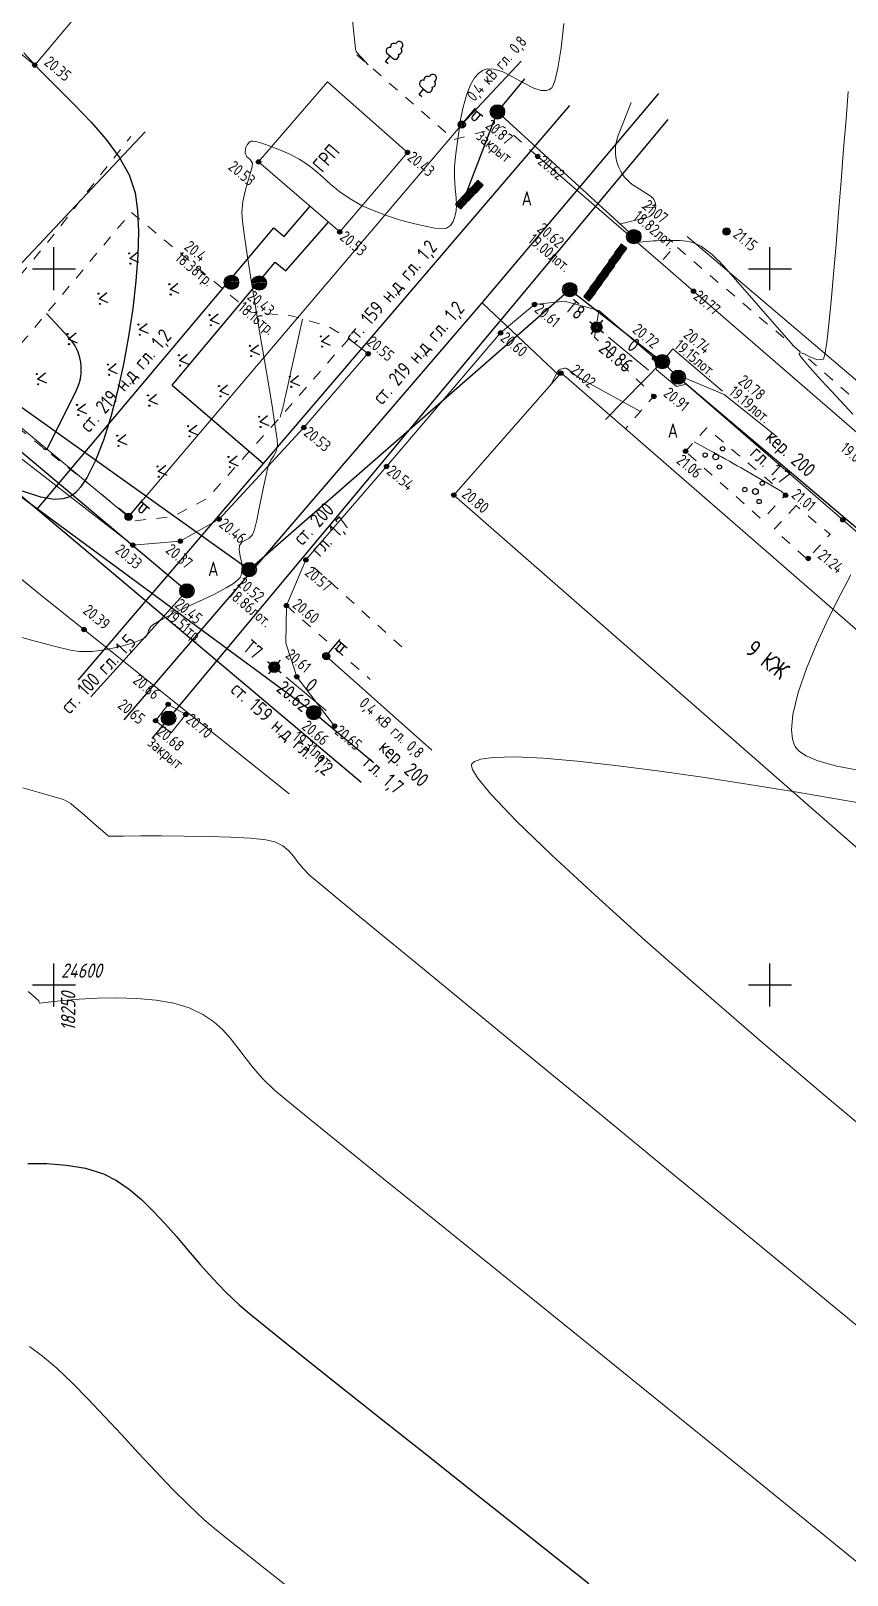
# Model space of a CAD drawing. Header units: metres. Extents: x 2491 to 4492, y 1184 to 2058.
# Drawn here: x 2840.4 to 2897.4, y 1565.1 to 1672.9 of the extents above; entities that cross this region are included whole.
import ezdxf
from ezdxf.enums import TextEntityAlignment as Align

# ---------------------------------------------------------------- set-up
doc = ezdxf.new("R2010")
doc.units = ezdxf.units.M
doc.linetypes.add('g5_01_5x1_5', pattern=[1.5, 0.75, -0.75])
for name, color, linetype, transparency in [('01_Геодезические пункты', 7, 'Continuous', 0.6), ('02_Сетка', 7, 'Continuous', 0.6), ('03_Здания и строения', 7, 'Continuous', 0.6), ('06_Инженерно-технические сооружения', 7, 'Continuous', 0.6), ('07_Объекты электропередачи', 7, 'Continuous', 0.6), ('10_Границы покрытий и угодий', 7, 'Continuous', 0.6), ('13_Растительность', 7, 'Continuous', 0.6), ('19_Горизонтали', 7, 'Continuous', 0.6), ('30_Канализация', 7, 'Continuous', 0.6), ('31_Водопровод', 7, 'Continuous', 0.6), ('33_Газопровод', 7, 'Continuous', 0.6), ('35_Телефон', 7, 'Continuous', 0.6), ('37_Кабель низкого напряжения', 7, 'Continuous', 0.6), ('44_Крышки колодцев', 7, 'Continuous', 0.6), ('61_Отметки высоты поверхности', 7, 'Continuous', 0.6)]:
    doc.layers.add(name, color=color, linetype=linetype, transparency=transparency)
doc.layers.add('Сети_Горизонтали.Вспомогательные', color=1, linetype='Continuous', lineweight=9)
doc.layers.add('Сети_Горизонтали.Основные', color=1, linetype='Continuous', lineweight=30)
doc.layers.add('Сетка', color=7, linetype='Continuous')
doc.styles.add('LIKE11', font='GOST_0.TTF')
doc.styles.add('LIKE14', font='GOST_0.TTF')
doc.styles.add('LIKE17', font='GOST_0.TTF')
doc.styles.add('LIKE32', font='GOST_0.TTF')
doc.styles.add('LIKE36', font='GOST_0.TTF')
doc.styles.add('Line_GUGK', font='GOST_0.TTF')
doc.styles.get("Standard").update_dxf_attribs({"font": 'GOST_0.TTF'})
doc.linetypes.add('g5_119_3', pattern='A,4,-1,[31,GUGK_2005.shx,S=0.1,R=0,X=0,Y=0],4,[31,GUGK_2005.shx,S=0.1,R=180,X=0,Y=0],-1', length=10)
doc.linetypes.add('g5_122_g', pattern='A,1,-1,1.5,-0.4,["Г",Line_GUGK,S=1,R=0,X=0,Y=-0.5],-1.5,1.5,-1,4,-1,4,-1,3', length=20.9)
doc.linetypes.add('g5_122_k', pattern='A,1,-1,1.5,-0.4,["К",Line_GUGK,S=1,R=0,X=0,Y=-0.5],-1.5,1.5,-1,4,-1,4,-1,3', length=20.9)
doc.linetypes.add('g5_122_kl', pattern='A,1,-1,1.5,-0.4,["Кл",Line_GUGK,S=1,R=0,X=0,Y=-0.5],-2.4,1.5,-1,4,-1,4,-1,3', length=21.8)
doc.linetypes.add('g5_122_v', pattern='A,1,-1,1.5,-0.4,["В",Line_GUGK,S=1,R=0,X=0,Y=-0.5],-1.5,1.5,-1,4,-1,4,-1,3', length=20.9)
doc.linetypes.add('g5_133_t', pattern='A,2,[27,GUGK_2005.shx,S=0.4,R=0,X=0,Y=0],2,-1,2,[27,GUGK_2005.shx,S=0.4,R=0,X=0,Y=0],2,-1,2,[27,GUGK_2005.shx,S=0.4,R=0,X=0,Y=0],2,-0.1,["V",Line_GUGK,S=1,R=0,X=0,Y=-0.5],-1', length=15.1)
doc.linetypes.add('g5_386_1', pattern='A,0,-0.75,[39,GUGK_2005.shx,S=0.5,R=0,X=0.55,Y=0],-0.75', length=1.5)

# ---------------------------------------------------------------- blocks, each defined once
blk = doc.blocks.new('g5_012')
at = {"color": 92}
for points in [[(0, -1.5), (0, 1.5)], [(-1.5, 0), (1.5, 0)]]:
    blk.add_lwpolyline(points, dxfattribs=at)
blk = doc.blocks.new('g5_416')
at = {"color": 0}
blk.add_lwpolyline([(0.36, 0.6), (0, 0), (-0.36, 0.6)], dxfattribs=at)
for centre in [(-0.36, 0), (0.36, 0)]:
    blk.add_circle(centre, 0.0375, dxfattribs=at)
blk = doc.blocks.new('g5_106_1a')
h = blk.add_hatch(color=255)
edge = h.paths.add_edge_path()
edge.add_arc((0, 0), 0.212, 0, 360)
at = {"color": 0}
blk.add_circle((0, 0), 0.25, dxfattribs=at)
blk = doc.blocks.new('g5_330')
blk.add_hatch(color=0).paths.add_polyline_path([(0.15, 0, 1), (-0.15, 0, 1)])
at = {"color": 0}
blk.add_circle((0, 0), 0.15, dxfattribs=at)
blk = doc.blocks.new('g5_394')
at = {"color": 0}
for centre, radius in [((0, 0), 0.2), ((0, 0.75), 0.15), ((-0.65, -0.37), 0.15), ((0.65, -0.37), 0.15)]:
    blk.add_circle(centre, radius, dxfattribs=at)
blk = doc.blocks.new('g5_117kb')
h = blk.add_hatch(color=255)
h.paths.add_polyline_path([(0.04, 0.04), (0.46, 0.04, 0.367426), (0.04, 0.46)])
h.paths.add_polyline_path([(-0.04, 0.46, 0.367426), (-0.46, 0.04), (-0.04, 0.04)])
h.paths.add_polyline_path([(-0.04, -0.04), (-0.46, -0.04, 0.367426), (-0.04, -0.46)])
h.paths.add_polyline_path([(0.04, -0.46, 0.367426), (0.46, -0.04), (0.04, -0.04)])
at = {"color": 0}
for points in [[(-0.5, 0), (0.5, 0)], [(0, 0.5), (0, -0.5)]]:
    blk.add_lwpolyline(points, dxfattribs=at)
blk.add_circle((0, 0), 0.5, dxfattribs=at)
blk = doc.blocks.new('g5_117kl')
h = blk.add_hatch(color=255)
h.paths.add_polyline_path([(0.42, 0.2, 0.633652), (-0.42, 0.2)])
h.paths.add_polyline_path([(-0.45, 0.12, 0.067116), (-0.46, 0, 0.067116), (-0.45, -0.12), (0.45, -0.12, 0.067116), (0.46, 0, 0.067116), (0.45, 0.12)])
h.paths.add_polyline_path([(-0.42, -0.2, 0.633652), (0.42, -0.2)])
at = {"color": 0}
for p, q in [((-0.47, 0.16), (0.47, 0.16)), ((-0.47, -0.16), (0.47, -0.16))]:
    blk.add_line(p, q, dxfattribs=at)
blk.add_circle((0, 0), 0.5, dxfattribs=at)
blk = doc.blocks.new('g5_128a')
h = blk.add_hatch(color=255)
h.paths.add_polyline_path([(-0.1625, 0.2125), (-0.3375, 0.2125), (-0.3375, -0.2125), (-0.1625, -0.2125)])
h.paths.add_polyline_path([(0.0875, 0.2125), (-0.0875, 0.2125), (-0.0875, -0.2125), (0.0875, -0.2125)])
h.paths.add_polyline_path([(0.3375, 0.2125), (0.1625, 0.2125), (0.1625, -0.2125), (0.3375, -0.2125)])
at = {"color": 0}
blk.add_lwpolyline([(-0.375, -0.25), (0.375, -0.25), (0.375, 0.25), (-0.375, 0.25)], close=True, dxfattribs=at)
for points in [[(-0.125, -0.25), (-0.125, 0.25)], [(0.125, -0.25), (0.125, 0.25)]]:
    blk.add_lwpolyline(points, dxfattribs=at)
blk = doc.blocks.new('g5_005_1')
h = blk.add_hatch(color=255)
edge = h.paths.add_edge_path()
edge.add_arc((0, 0), 0.338, 0, 360)
edge = h.paths.add_edge_path(flags=16)
edge.add_arc((0, 0), 0.1, 0, 360)
at = {"color": 0}
for p, q in [((-0.625, 0), (-0.375, 0)), ((0, 0.625), (0, 0.375)), ((0.375, 0), (0.625, 0)), ((0, -0.375), (0, -0.625))]:
    blk.add_line(p, q, dxfattribs=at)
for radius in [0.375, 0.0625]:
    blk.add_circle((0, 0), radius, dxfattribs=at)
blk = doc.blocks.new('g5_117g')
h = blk.add_hatch(color=255)
h.paths.add_polyline_path([(-0.46, 0, 0.177899), (-0.35, -0.3), (0.3, 0.35, 0.639215)])
h.paths.add_polyline_path([(-0.3, -0.35, 0.639215), (0.46, 0, 0.177899), (0.35, 0.3)])
at = {"color": 0}
blk.add_lwpolyline([(-0.35, -0.35), (0.35, 0.35)], dxfattribs=at)
blk.add_circle((0, 0), 0.5, dxfattribs=at)
blk = doc.blocks.new('g5_110_1c')
h = blk.add_hatch(color=255)
edge = h.paths.add_edge_path()
edge.add_arc((0, 0), 0.212, 0, 360)
edge = h.paths.add_edge_path(flags=16)
edge.add_arc((0, 0), 0.0975, 0, 360)
h = blk.add_hatch(color=0)
edge = h.paths.add_edge_path()
edge.add_arc((0, 0), 0.06, 0, 360)
at = {"color": 0}
for p, q in [((0, 0.25), (0, 1.5)), ((0, 1.38), (0.75, 1.38))]:
    blk.add_line(p, q, dxfattribs=at)
blk.add_lwpolyline([(0.2, 1.38), (0.2, 0.93, 1.040016), (0.55, 0.93), (0.55, 1.38)], format="xyb", dxfattribs=at)
for radius in [0.25, 0.06]:
    blk.add_circle((0, 0), radius, dxfattribs=at)
blk = doc.blocks.new('g5_117v')
h = blk.add_hatch(color=255)
h.paths.add_polyline_path([(-0.46, 0.04), (0.46, 0.04, 0.921954)])
h.paths.add_polyline_path([(0.46, -0.04), (-0.46, -0.04, 0.921954)])
at = {"color": 0}
blk.add_line((-0.5, 0), (0.5, 0), dxfattribs=at)
blk.add_circle((0, 0), 0.5, dxfattribs=at)
blk = doc.blocks.new('g5_367_1')
at = {"color": 0}
for points in [[(0, 0.5), (-0.26, 0.5)], [(0, 0.5), (0.26, 0.5)], [(0, 0), (0, 0.5)], [(0.25, 0), (0, 0)]]:
    blk.add_lwpolyline(points, dxfattribs=at)
for centre, start, end in [((-0.2, 1.16), 97.9406, 227.8197), ((0, 1.5), 90, 202.242), ((0, 1.5), 337.758, 90), ((0.2, 1.16), 312.1803, 82.0594), ((-0.26, 0.75), 115.6346, 270), ((0.26, 0.75), 270, 64.3654)]:
    blk.add_arc(centre, 0.25, start, end, dxfattribs=at)
blk = doc.blocks.new('g_scratch')
at = {"color": 0, "linetype": 'ByBlock', "lineweight": 15}
blk.add_line((0, 0), (1, 0), dxfattribs=at)

msp = doc.modelspace()

# ---------------------------------------------------------------- linework, layer by layer
at = {"color": 7, "linetype": 'Continuous', "lineweight": 5, "flags": 128}
for points in [[(2888.72, 1647.71), (2885.24, 1650.67), (2884.83, 1650.16)], [(2892.53, 1644.52), (2888.84, 1647.48), (2886.11, 1648.61)]]:
    msp.add_lwpolyline(points, dxfattribs=at)
at = {"layer": '01_Геодезические пункты', "color": 7, "lineweight": 20, "flags": 128}
for points in [[(2883.54, 1649.17), (2880.76, 1651.48)], [(2861.04, 1625.43), (2858.26, 1627.75)]]:
    msp.add_lwpolyline(points, dxfattribs=at)
at = {"layer": '03_Здания и строения', "color": 7, "linetype": 'Continuous', "lineweight": 20, "flags": 128}
for points in [[(2830.07, 1675.07), (2853.52, 1702.73), (2861.82, 1695.59), (2840.69, 1670.46), (2836.77, 1673.65), (2834.7, 1671.2), (2830.07, 1675.07)], [(2866.72, 1664.38), (2861.99, 1658.83), (2856.32, 1663.72), (2861.13, 1669.3), (2866.72, 1664.38)], [(2869.95, 1640.46), (2877.44, 1649), (2914.24, 1617), (2910.74, 1612.8), (2954.69, 1574.45), (2946.81, 1565.67), (2902.5, 1604.5), (2906.21, 1608.74), (2869.95, 1640.46)]]:
    msp.add_lwpolyline(points, dxfattribs=at)
at = {"layer": '06_Инженерно-технические сооружения', "color": 7, "linetype": 'Continuous', "lineweight": 20, "flags": 128}
msp.add_lwpolyline([(2850.01, 1625.85), (2849.13, 1624.71), (2850.22, 1623.87), (2851.24, 1625.14), (2850.01, 1625.85)], dxfattribs=at)
at = {"layer": '10_Границы покрытий и угодий', "color": 7, "linetype": 'Continuous', "lineweight": 20, "flags": 128}
for points in [[(2793.65, 1690.87), (2793.06, 1690.12), (2791.16, 1686.31), (2791.15, 1684.99), (2791.91, 1682.95), (2794.01, 1680.33), (2797.17, 1677.69), (2823.67, 1655.47), (2847.54, 1636.97), (2850.86, 1637.24), (2853.57, 1638.78), (2859.48, 1645.17), (2863.94, 1650.34), (2862.62, 1651.37)], [(2875.81, 1664.1), (2884.38, 1656.69), (2886.69, 1654.69), (2901.38, 1641.98), (2918.27, 1627.17)], [(2954.69, 1574.45), (2955.84, 1579.62), (2954.31, 1582.57), (2950.08, 1586.28), (2919.36, 1613.12), (2919.47, 1615.82), (2919.06, 1618.11), (2918.02, 1620.35), (2916.45, 1621.88), (2897.11, 1638.73), (2886.17, 1648.19), (2885.51, 1648.03), (2884.11, 1649.21), (2883.97, 1650.01), (2880.09, 1653.35), (2877.68, 1654), (2875.59, 1653.77), (2873.22, 1651.78), (2865.26, 1642.46), (2859.63, 1635.93), (2858.27, 1632.74), (2858.23, 1630.12), (2858.99, 1627.78), (2861.63, 1624.33)], [(2822.72, 1645.15), (2826.95, 1645.12), (2840.83, 1633.71), (2858.47, 1619.61)]]:
    msp.add_lwpolyline(points, dxfattribs=at)
at = {"layer": '10_Границы покрытий и угодий', "color": 7, "linetype": 'g5_01_5x1_5', "lineweight": 20, "flags": 128}
for points in [[(2791.15, 1684.99), (2798.76, 1678.52), (2807.79, 1670.82), (2817.92, 1662.2), (2824.65, 1656.85), (2834.19, 1649.23), (2841.51, 1657.99), (2847.4, 1665.5)], [(2875.81, 1664.1), (2873.41, 1666.2), (2869.97, 1665.28), (2862.71, 1671.61)], [(2862.62, 1651.37), (2858.06, 1646.15), (2852.73, 1640.22), (2850.32, 1638.96), (2847.68, 1638.66), (2836.72, 1647.41), (2847.43, 1660.2), (2855.78, 1653.22), (2858.61, 1652.97), (2861.2, 1652.22), (2862.62, 1651.37)], [(2905.21, 1647.02), (2901.85, 1643.68), (2900.04, 1645.32), (2894.16, 1650.45), (2887.64, 1655.97), (2885.41, 1657.88), (2884.38, 1656.69)], [(2880.09, 1653.35), (2879.78, 1651.48), (2883.92, 1647.36), (2881.94, 1645.09)], [(2886.12, 1643.51), (2887.62, 1645.15), (2893.12, 1640.46), (2891.48, 1638.74), (2886.12, 1643.51)], [(2893.85, 1639.73), (2892.31, 1638.05), (2894.64, 1635.98), (2896.22, 1637.72), (2893.85, 1639.73)], [(2866.32, 1629.86), (2859.63, 1635.93)], [(2858.27, 1632.74), (2864.12, 1627.59)]]:
    msp.add_lwpolyline(points, dxfattribs=at)
at = {"layer": '13_Растительность', "color": 92, "linetype": 'g5_386_1', "lineweight": 20, "flags": 128}
msp.add_lwpolyline([(2886.24, 1658.52), (2902.19, 1644.96), (2921.61, 1628.15)], dxfattribs=at)
at = {"layer": '19_Горизонтали', "color": 32, "linetype": 'Continuous', "lineweight": 20, "flags": 128}
for points, elevation in [([(2856.54, 1689.31), (2861.26, 1679.61, -0.087208), (2862.8, 1674.25), (2863.08, 1671.64, 0.167814), (2863.24, 1671.3), (2863.24, 1671.3, -0.006805), (2863.51, 1671.01), (2863.98, 1670.5)], 20.5), ([(2882.34, 1667.86), (2881.44, 1665.57, 0.36357), (2882.63, 1661.99), (2883.66, 1661.35, -0.666309), (2883.42, 1659.84), (2881.49, 1659.37)], 21), ([(2893.64, 1650.89), (2888.81, 1656.43, 0.056771), (2887.44, 1657.68), (2887.44, 1657.68, 0.159575), (2885.75, 1658.22), (2884.35, 1658.22, 0.022822), (2883.39, 1658.17), (2882.92, 1658.12)], 21), ([(2857.84, 1645.9), (2857.91, 1646.15, 0.015394), (2858.04, 1646.66), (2858.06, 1646.76, 0.000255), (2858.22, 1647.47), (2859.39, 1652.75)], 20.5), ([(2876.77, 1648.24), (2877.2, 1649.07, -0.082237), (2877.29, 1649.19), (2877.31, 1649.2, -0.172128), (2877.4, 1649.24), (2877.4, 1649.24, 0.065366), (2877.5, 1649.26), (2877.61, 1649.3, -0.260542), (2877.91, 1649.25), (2878.17, 1649.04, 0.045596), (2879.01, 1648.47), (2883, 1646.3)], 21), ([(2886.73, 1644.18), (2887.83, 1643.58, -0.006028), (2890.01, 1642.35), (2892.77, 1640.76)], 21)]:
    msp.add_lwpolyline(points, format="xyb", dxfattribs=dict(at, elevation=elevation))
at = {"layer": '19_Горизонтали', "color": 32, "linetype": 'Continuous', "lineweight": 30, "elevation": 20, "flags": 128}
msp.add_lwpolyline([(2841.29, 1643.73), (2841.4, 1643.66, 0.450946), (2841.58, 1643.7), (2843.6, 1647.78, 0.312174), (2843.06, 1651.48), (2841.51, 1653.14)], format="xyb", dxfattribs=at)
at = {"layer": '30_Канализация', "color": 12, "linetype": 'g5_122_k', "lineweight": 30, "flags": 128}
for points in [[(2746.21, 1712.03), (2781.99, 1684.34), (2821.67, 1653.65), (2829.61, 1647.81), (2860.17, 1625.27), (2864.29, 1621.83)], [(2829.61, 1647.81), (2833.17, 1651.29), (2855.67, 1635.26), (2878.05, 1654.8), (2884.51, 1649.77), (2885.62, 1648.69)], [(2880.55, 1645.74), (2884.51, 1649.77)], [(2885.62, 1648.69), (2902.05, 1634.82), (2908.81, 1628.98), (2919.63, 1620.37), (2928.83, 1631.14)]]:
    msp.add_lwpolyline(points, dxfattribs=at)
at = {"layer": '30_Канализация', "color": 42, "linetype": 'g5_122_kl', "lineweight": 30, "flags": 128}
for points in [[(2870.86, 1661.62), (2873, 1667.21), (2874.91, 1669.52)], [(2873, 1667.21), (2882.51, 1658.53)]]:
    msp.add_lwpolyline(points, dxfattribs=at)
at = {"layer": '31_Водопровод', "color": 94, "linetype": 'g5_122_v', "lineweight": 30, "flags": 128}
for points in [[(2811.31, 1667.38), (2851.32, 1633.77)], [(2848.89, 1623.46), (2884.93, 1666.68)], [(2844.62, 1626.38), (2851.32, 1633.77)]]:
    msp.add_lwpolyline(points, dxfattribs=at)
at = {"layer": '33_Газопровод', "color": 132, "linetype": 'g5_122_g', "lineweight": 30, "flags": 128}
for points in [[(2749.36, 1716.72), (2763.26, 1704.83), (2863.49, 1620.41)], [(2846.95, 1624.78), (2871.93, 1653.87), (2884.27, 1668.5)], [(2843.72, 1627.54), (2878.06, 1667.65)], [(2840.86, 1639.47), (2857.38, 1659.12), (2858.11, 1658.51), (2859.92, 1660.62)], [(2850.28, 1648.13), (2857.49, 1656.72), (2858.22, 1656.12), (2861.2, 1659.52)], [(2871.93, 1653.87), (2877.28, 1648.82)], [(2850.28, 1648.13), (2856.66, 1642.66)]]:
    msp.add_lwpolyline(points, dxfattribs=at)
at = {"layer": '35_Телефон', "color": 6, "linetype": 'g5_133_t', "lineweight": 20, "flags": 128}
msp.add_lwpolyline([(2826.08, 1642.13), (2848.4, 1665.81)], dxfattribs=at)
at = {"layer": '37_Кабель низкого напряжения', "color": 1, "linetype": 'g5_119_3', "lineweight": 20, "flags": 128}
for points in [[(2808.58, 1710.01), (2804.77, 1713.37), (2813, 1734.9), (2792.37, 1751.34), (2777.96, 1734.95), (2763.17, 1717.64), (2762.1, 1713.77), (2764.33, 1709.53), (2782.39, 1694.48), (2799.11, 1678.89), (2847.25, 1638.94), (2870.51, 1666.32), (2874.65, 1670.74)], [(2861.05, 1629.22), (2868.42, 1622.66)]]:
    msp.add_lwpolyline(points, dxfattribs=at)
at = {"layer": 'Сети_Горизонтали.Вспомогательные', "color": 42, "linetype": 'Continuous', "lineweight": 9, "flags": 128}
for points, elevation in [([(2877.63, 1673.39), (2877.44, 1671.66), (2877.22, 1670.27), (2877.04, 1669.45), (2876.89, 1669.04), (2876.79, 1668.88), (2876.74, 1668.83), (2876.63, 1668.77), (2876.42, 1668.7), (2876.06, 1668.7), (2875.53, 1668.86), (2874.81, 1669.23), (2874.06, 1669.66), (2873.32, 1670.03), (2872.74, 1670.2), (2872.34, 1670.21), (2872.08, 1670.15), (2871.96, 1670.09), (2871.86, 1670.03), (2871.67, 1669.88), (2871.41, 1669.59), (2871.12, 1669.1), (2870.83, 1668.37), (2870.6, 1667.54), (2870.43, 1666.67), (2870.3, 1665.8), (2870.19, 1664.99), (2870.09, 1664.28), (2870.01, 1663.43), (2870.01, 1662.62), (2870.06, 1661.87), (2870.12, 1661.22), (2870.15, 1660.69), (2870.12, 1660.31), (2870.02, 1659.9), (2869.9, 1659.55), (2869.73, 1659.27), (2869.45, 1659.08), (2869.16, 1659.05), (2868.64, 1659.1), (2867.95, 1659.22), (2867.14, 1659.41), (2866.24, 1659.65), (2865.32, 1659.95), (2864.4, 1660.29), (2863.55, 1660.66), (2862.71, 1661.13), (2861.99, 1661.62), (2861.36, 1662.13), (2860.8, 1662.64), (2860.27, 1663.11), (2859.73, 1663.54), (2859.16, 1663.9), (2858.45, 1664.27), (2857.74, 1664.59), (2857.07, 1664.85), (2856.49, 1665.05), (2856.12, 1665.14), (2855.92, 1665.17), (2855.83, 1665.17), (2855.8, 1665.16), (2855.74, 1665.13), (2855.64, 1665.06), (2855.52, 1664.92), (2855.41, 1664.67), (2855.38, 1664.34), (2855.51, 1664.08), (2855.73, 1663.89), (2855.89, 1663.62), (2855.87, 1663.35), (2855.74, 1662.91), (2855.57, 1662.35), (2855.38, 1661.68), (2855.23, 1660.95), (2855.16, 1660.19), (2855.2, 1659.56), (2855.33, 1658.5), (2855.54, 1657.1), (2855.8, 1655.44), (2856.1, 1653.62), (2856.42, 1651.73), (2856.74, 1649.85), (2857.03, 1648.09), (2857.29, 1646.52), (2857.49, 1645.24), (2857.62, 1644.34), (2857.65, 1643.91), (2857.54, 1643.51), (2857.38, 1643.2), (2857.19, 1642.9), (2857, 1642.49), (2856.89, 1642.05), (2856.73, 1641.33), (2856.56, 1640.46), (2856.37, 1639.55), (2856.19, 1638.71), (2856.03, 1638.05), (2855.9, 1637.69), (2855.67, 1637.46), (2855.42, 1637.32), (2855.18, 1637.19), (2854.99, 1636.95), (2854.96, 1636.63), (2855.04, 1636.19), (2855.15, 1635.7), (2855.18, 1635.29), (2855.14, 1634.99), (2855.08, 1634.8), (2855.03, 1634.71), (2854.98, 1634.65), (2854.86, 1634.51), (2854.58, 1634.29), (2854.07, 1633.98), (2853.3, 1633.57), (2852.46, 1633.17), (2851.64, 1632.8), (2850.96, 1632.49), (2850.49, 1632.26), (2850.05, 1632.02), (2849.64, 1631.81), (2849.29, 1631.62), (2849, 1631.44), (2848.8, 1631.28), (2848.64, 1631), (2848.56, 1630.73), (2848.38, 1630.5), (2848.14, 1630.37), (2847.7, 1630.2), (2847.1, 1630), (2846.37, 1629.81), (2845.56, 1629.65), (2844.7, 1629.55), (2843.83, 1629.53), (2843.2, 1629.63), (2842.06, 1629.9), (2840.48, 1630.32), (2838.53, 1630.86)], 20.5), ([(2897.82, 1646.1), (2896.67, 1647.33), (2895.63, 1648.45), (2894.79, 1649.39), (2894.32, 1649.94), (2894.11, 1650.21), (2894.06, 1650.31), (2894.06, 1650.34), (2894.09, 1650.37), (2894.19, 1650.38), (2894.41, 1650.31), (2894.81, 1650.12), (2895.34, 1649.91), (2895.76, 1649.94), (2895.86, 1650.28), (2895.99, 1651.12), (2896.13, 1652.38), (2896.29, 1653.99), (2896.46, 1655.88), (2896.64, 1657.96), (2896.82, 1660.16), (2897, 1662.4), (2897.17, 1664.61), (2897.34, 1666.71), (2897.48, 1668.63)], 21), ([(2898.31, 1621.24), (2896.7, 1621.53), (2895.37, 1621.9), (2894.55, 1622.25), (2894.1, 1622.55), (2893.88, 1622.77), (2893.8, 1622.89), (2893.72, 1623.05), (2893.6, 1623.42), (2893.53, 1624.08), (2893.62, 1625.14), (2893.99, 1626.67), (2894.57, 1628.35), (2895.3, 1630.1), (2896.1, 1631.83), (2896.92, 1633.46), (2897.68, 1634.88)], 21), ([(2900.63, 1618.55), (2897.3, 1619.14), (2893.93, 1619.71), (2890.58, 1620.25), (2887.31, 1620.76), (2884.17, 1621.21), (2881.24, 1621.59), (2878.57, 1621.88), (2876.21, 1622.09), (2874.24, 1622.18), (2872.71, 1622.14), (2871.83, 1622.02), (2871.41, 1621.86), (2871.24, 1621.73), (2871.19, 1621.65), (2871.18, 1621.56), (2871.25, 1621.3), (2871.61, 1620.71), (2872.54, 1619.59), (2874.34, 1617.7), (2876.8, 1615.32), (2879.82, 1612.52), (2883.32, 1609.37), (2887.22, 1605.94), (2891.44, 1602.3), (2895.89, 1598.51), (2900.49, 1594.65)], 20.5), ([(2839.87, 1620.03), (2841.33, 1619.6), (2842.28, 1619.33), (2842.64, 1619.22), (2842.85, 1619.13), (2843.01, 1619.04), (2843.21, 1618.92), (2843.48, 1618.7), (2843.98, 1618.27), (2844.59, 1617.75), (2845.17, 1617.24), (2845.62, 1616.85), (2845.79, 1616.7), (2845.81, 1616.64), (2846.1, 1616.64), (2846.9, 1616.65), (2848.08, 1616.66), (2849.54, 1616.66), (2851.15, 1616.65), (2852.8, 1616.63), (2854.37, 1616.58), (2855.75, 1616.51), (2856.82, 1616.4), (2857.46, 1616.26), (2858.02, 1615.97), (2858.43, 1615.63), (2858.75, 1615.25), (2859.07, 1614.84), (2859.43, 1614.39), (2859.91, 1613.9), (2860.56, 1613.36), (2862.1, 1612.09), (2864.45, 1610.15), (2867.51, 1607.64), (2871.19, 1604.62), (2875.38, 1601.17), (2880, 1597.38), (2884.95, 1593.31), (2890.13, 1589.05), (2895.44, 1584.67), (2900.8, 1580.26)], 21), ([(2840.24, 1605.8), (2840.78, 1605.33), (2840.98, 1605.15), (2841, 1605.07), (2841.02, 1605), (2841.23, 1605.02), (2841.81, 1605.09), (2842.69, 1605.17), (2843.8, 1605.26), (2845.07, 1605.33), (2846.43, 1605.35), (2847.82, 1605.32), (2849.17, 1605.21), (2850.41, 1605), (2851.47, 1604.66), (2852.42, 1604.2), (2853.19, 1603.68), (2853.82, 1603.12), (2854.36, 1602.52), (2854.87, 1601.88), (2855.38, 1601.2), (2855.95, 1600.48), (2856.62, 1599.71), (2857.44, 1598.92), (2858.24, 1598.25), (2859.78, 1596.98), (2862, 1595.19), (2864.81, 1592.92), (2868.12, 1590.25), (2871.87, 1587.23), (2875.96, 1583.92), (2880.33, 1580.4), (2884.88, 1576.72), (2889.54, 1572.94), (2894.23, 1569.13), (2898.86, 1565.35)], 21.5), ([(2840.32, 1581.02), (2841.24, 1580.35), (2842.23, 1579.5), (2843.3, 1578.49), (2844.42, 1577.35), (2845.57, 1576.14), (2846.75, 1574.87), (2847.94, 1573.58), (2849.12, 1572.31), (2850.29, 1571.09), (2851.42, 1569.96), (2852.5, 1568.95), (2853.38, 1568.21), (2854.75, 1567.1), (2856.57, 1565.66), (2858.79, 1563.92)], 22.5)]:
    msp.add_lwpolyline(points, dxfattribs=dict(at, elevation=elevation))
at = {"layer": 'Сети_Горизонтали.Основные', "color": 40, "linetype": 'Continuous', "lineweight": 30, "flags": 128}
for points, elevation in [([(2839.93, 1671.32), (2841.05, 1670.12), (2842.25, 1668.92), (2843.46, 1667.71), (2844.63, 1666.5), (2845.69, 1665.28), (2846.6, 1664.05), (2847.29, 1662.81), (2847.71, 1661.55), (2847.88, 1660.33), (2847.94, 1658.86), (2847.9, 1657.2), (2847.76, 1655.39), (2847.54, 1653.49), (2847.25, 1651.54), (2846.89, 1649.6), (2846.47, 1647.71), (2846, 1645.93), (2845.49, 1644.3), (2844.94, 1642.88), (2844.36, 1641.72), (2843.89, 1641), (2843.53, 1640.61), (2843.29, 1640.42), (2843.17, 1640.35), (2843.01, 1640.28), (2842.66, 1640.19), (2842.06, 1640.16), (2841.13, 1640.31), (2839.83, 1640.74)], 20), ([(2840.21, 1593.79), (2841.55, 1593.79), (2842.92, 1593.69), (2844.25, 1593.46), (2845.49, 1593.07), (2846.41, 1592.6), (2847.29, 1592), (2848.14, 1591.29), (2848.97, 1590.48), (2849.78, 1589.61), (2850.59, 1588.69), (2851.41, 1587.73), (2852.25, 1586.75), (2853.11, 1585.78), (2854.02, 1584.84), (2854.97, 1583.93), (2855.82, 1583.21), (2857.29, 1582.02), (2859.32, 1580.4), (2861.84, 1578.4), (2864.77, 1576.07), (2868.06, 1573.46), (2871.64, 1570.63), (2875.43, 1567.61), (2879.38, 1564.47)], 22)]:
    msp.add_lwpolyline(points, dxfattribs=dict(at, elevation=elevation))

# ---------------------------------------------------------------- block references
at = {"layer": '01_Геодезические пункты', "color": 7, "linetype": 'Continuous', "lineweight": 20, "rotation": 320.2244407250127}
for p in [(2879.93, 1652.18, 20.86), (2857.42, 1628.45, 20.62)]:
    msp.add_blockref('g5_005_1', p, dxfattribs=at)
at = {"layer": '02_Сетка', "color": 92, "linetype": 'Continuous', "lineweight": 15, "ltscale": 0.5}
for p in [(2842.03, 1656.26), (2892.03, 1656.26), (2842.03, 1606.26), (2892.03, 1606.26)]:
    msp.add_blockref('g5_012', p, dxfattribs=at)
at = {"layer": '06_Инженерно-технические сооружения', "color": 7, "linetype": 'Continuous', "lineweight": 20}
for p, rotation in [((2871.57, 1661.99, 20.59), 228.1940694444445), ((2870.51, 1660.89, 20.59), 228.1940699250813), ((2871.05, 1661.45, 20.59), 228.1940694444445), ((2881.19, 1656.93, 19.09), 231.8710083333333), ((2881.61, 1657.52, 19.12), 231.8710075338719), ((2880.32, 1655.7, 19.05), 231.8710083333333), ((2880.76, 1656.31, 19.09), 231.8710083333333), ((2879.45, 1654.47, 19.04), 231.8710083333333), ((2879.89, 1655.08, 19.05), 231.8710083333333)]:
    msp.add_blockref('g5_128a', p, dxfattribs=dict(at, rotation=rotation))
at = {"layer": '07_Объекты электропередачи', "color": 7, "linetype": 'Continuous', "lineweight": 20, "rotation": 320.2244407250127}
for name, p in [('g5_110_1c', (2870.51, 1666.32, 20.66)), ('g5_106_1a', (2889, 1658.86, 21.15)), ('g5_110_1c', (2847.25, 1638.94, 20.4)), ('g5_110_1c', (2861.05, 1629.22, 20.82))]:
    msp.add_blockref(name, p, dxfattribs=at)
at = {"layer": '13_Растительность', "color": 92, "linetype": 'Continuous', "lineweight": 20, "rotation": 320.2655484459036}
for name, p in [('g5_367_1', (2865.19, 1670.72)), ('g5_367_1', (2867.53, 1668.42)), ('g5_394', (2888.24, 1643.12)), ('g5_394', (2891.01, 1640.71))]:
    msp.add_blockref(name, p, dxfattribs=at)
at = {"layer": '13_Растительность', "color": 92, "linetype": 'Continuous', "lineweight": 20, "ltscale": 0.5, "rotation": 277.5631784342272}
for p in [(2847.33, 1656.97), (2850.14, 1654.82), (2845.19, 1654.16), (2852.95, 1652.67), (2843.04, 1651.35), (2847.99, 1652.01), (2860.71, 1651.18), (2855.76, 1650.52), (2845.84, 1649.21), (2850.8, 1649.86), (2840.89, 1648.55), (2858.56, 1648.37), (2848.65, 1647.06), (2853.61, 1647.71), (2843.69, 1646.4), (2851.46, 1644.91), (2856.41, 1645.57), (2846.5, 1644.25), (2854.27, 1642.76), (2849.31, 1642.1)]:
    msp.add_blockref('g5_416', p, dxfattribs=at)
at = {"layer": '19_Горизонтали', "color": 32, "linetype": 'Continuous', "lineweight": -3, "rotation": 177.7700848487306}
msp.add_blockref('g_scratch', (2884.05, 1660.53, 21), dxfattribs=at)
at = {"layer": '44_Крышки колодцев', "color": 7, "linetype": 'Continuous', "lineweight": 20}
for name, p, rotation in [('g5_117kl', (2873, 1667.21, 20.87), 320.2655484459036), ('g5_117kl', (2882.52, 1658.5, 21.07), 320.2244407250127), ('g5_117g', (2854.43, 1655.31, 20.4), 320.2244407250127), ('g5_117g', (2856.37, 1655.26, 20.43), 320.2244407250127), ('g5_117kb', (2878.05, 1654.8, 20.62), 320.2244407250127), ('g5_117kb', (2884.51, 1649.77, 20.74), 320.2244407250127), ('g5_117kb', (2885.62, 1648.69, 20.78), 320.2244407250127), ('g5_117kb', (2855.67, 1635.26, 20.52), 320.2244407250127), ('g5_117v', (2851.32, 1633.77, 20.45), 320.2244407250127), ('g5_117kb', (2860.17, 1625.27, 20.66), 320.2244407250127), ('g5_117v', (2850.04, 1624.88, 20.68), 320.2244407250127)]:
    msp.add_blockref(name, p, dxfattribs=dict(at, rotation=rotation))
at = {"layer": '61_Отметки высоты поверхности', "color": 7, "linetype": 'Continuous', "lineweight": 20}
for p, rotation in [((2840.69, 1670.48), 320.1837874390728), ((2866.72, 1664.38, 20.43), 320.2244407250127), ((2856.32, 1663.72, 20.53), 320.2244407250127), ((2875.81, 1664.1, 20.62), 320.2244407250127), ((2861.99, 1658.83, 20.53), 320.2244407250127), ((2886.69, 1654.69, 20.77), 320.2244407250127), ((2875.59, 1653.77, 20.61), 320.2244407250127), ((2873.22, 1651.78, 20.59), 320.2244407250127), ((2863.98, 1650.32), 320.1837874390728), ((2883.97, 1650.01, 20.72), 320.2244407250127), ((2877.43, 1648.97), 320.1837874390728), ((2883.93, 1647.35), 320.1837874390728), ((2859.48, 1645.17, 20.53), 320.2244407250127), ((2886.14, 1643.52), 320.1837874390728), ((2865.26, 1642.46, 20.55), 320.2244407250127), ((2869.95, 1640.46, 20.8), 320.2244407250127), ((2893.12, 1640.45), 320.1837874390728), ((2853.57, 1638.78, 20.46), 320.2244407250127), ((2897.11, 1638.73, 20.97), 320.2244407250127), ((2847.54, 1636.97, 20.33), 320.2244407250127), ((2850.86, 1637.24, 20.37), 320.2244407250127), ((2859.63, 1635.93, 20.57), 320.2244407250127), ((2894.7, 1636.04), 320.1837874390728), ((2858.27, 1632.74, 20.6), 320.2244407250127), ((2844.14, 1631.07), 320.1837874390728), ((2858.99, 1627.78, 20.61), 320.2244407250127), ((2850.01, 1625.85, 20.66), 320.2244407250127), ((2849.13, 1624.71, 20.65), 320.2244407250127), ((2851.24, 1625.14, 20.7), 320.2244407250127), ((2861.63, 1624.33, 20.65), 320.2244407250127)]:
    msp.add_blockref('g5_330', p, dxfattribs=dict(at, rotation=rotation))

# ---------------------------------------------------------------- texts
at = {"color": 7, "linetype": 'Continuous', "lineweight": 15, "ltscale": 0.5, "style": 'LIKE11'}
for s, rotation, p in [('20.87', 320.2655, (2872.1, 1666.14)), ('закрыт', 320.2655, (2871.46, 1665.37)), ('18.82лот.', 320.2244, (2882.42, 1659.78)), ('21.07', 320.2244, (2883.06, 1660.54)), ('20.62', 320.2244, (2875.71, 1658.93)), ('20.4', 320.2244, (2851.07, 1657.68)), ('19.00лот.', 320.2244, (2875.07, 1658.16)), ('18.38тр.', 320.2244, (2850.43, 1656.91)), ('18.16тр.', 320.2244, (2854.83, 1653.42)), ('20.43', 320.2244, (2855.47, 1654.19)), ('20.74', 320.2244, (2885.93, 1651.54)), ('19.15лот.', 320.2244, (2885.29, 1650.77)), ('20.78', 320.2244, (2889.74, 1648.31)), ('19.19лот.', 320.2244, (2889.1, 1647.54)), ('19.02тр.', 320.2244, (2896.88, 1643.59)), ('20.52', 320.2244, (2854.78, 1634.18)), ('20.45', 320.2244, (2850.42, 1632.69)), ('18.86лот.', 320.2244, (2854.14, 1633.41)), ('19.51тр.', 320.2244, (2849.78, 1631.93)), ('20.66', 320.2244, (2859.27, 1624.2)), ('закрыт', 320.2244, (2848.51, 1623.04)), ('20.68', 320.2244, (2849.15, 1623.8)), ('19.31лот.', 320.2244, (2858.63, 1623.43))]:
    msp.add_text(s, height=0.8, rotation=rotation, dxfattribs=at).set_placement(p)
at = {"layer": '01_Геодезические пункты', "color": 7, "linetype": 'Continuous', "lineweight": 20, "ltscale": 0.5, "style": 'LIKE36'}
for s, p in [('T8', (2877.64, 1653.43)), ('20.86', (2879.99, 1650.57)), ('0', (2881.98, 1650.73)), ('T7', (2855.14, 1629.69)), ('20.62', (2857.49, 1626.83)), ('0', (2859.48, 1626.99))]:
    msp.add_text(s, height=1, rotation=320.2244, dxfattribs=at).set_placement(p)
at = {"layer": '03_Здания и строения', "color": 7, "linetype": 'Continuous', "lineweight": 15, "style": 'LIKE14'}
msp.add_text('9 КЖ', height=1.2, rotation=321.9117, dxfattribs=at).set_placement((2890.23, 1629.48))
at = {"layer": '07_Объекты электропередачи', "color": 7, "linetype": 'Continuous', "lineweight": 15, "ltscale": 0.5, "style": 'LIKE11'}
msp.add_text('21.15', height=0.8, rotation=320.2244, dxfattribs=at).set_placement((2889.39, 1658.54))
at = {"layer": '10_Границы покрытий и угодий', "color": 7, "linetype": 'Continuous', "lineweight": 15, "style": 'LIKE11'}
for p in [(2874.69, 1660.67), (2884.89, 1644.46), (2852.8, 1634.81)]:
    msp.add_text('А', height=1, dxfattribs=at).set_placement(p)
at = {"layer": '30_Канализация', "color": 12, "linetype": 'Continuous', "lineweight": 15, "style": 'LIKE32'}
for s, p in [('кер. 200', (2891.65, 1644.37)), ('гл. 1,7', (2890.56, 1643.27)), ('кер. 200', (2864.64, 1622.73)), ('гл. 1,7', (2863.56, 1621.62))]:
    msp.add_text(s, height=1, rotation=317.7132, dxfattribs=at).set_placement(p)
at = {"layer": '31_Водопровод', "color": 94, "linetype": 'Continuous', "lineweight": 15, "style": 'LIKE32'}
for s, p in [('ст. 200', (2859.37, 1636.89)), ('гл. 1,7', (2860.59, 1636.09)), ('ст. 100 гл. 1,5', (2843.13, 1625.12))]:
    msp.add_text(s, height=1, rotation=46.9063, dxfattribs=at).set_placement(p)
at = {"layer": '33_Газопровод', "color": 7, "linetype": 'Continuous', "lineweight": 15, "style": 'LIKE14'}
msp.add_text('ГРП', height=1, rotation=49.0915, dxfattribs=at).set_placement((2860.77, 1662.91))
at = {"layer": '33_Газопровод', "color": 132, "linetype": 'Continuous', "lineweight": 15, "style": 'LIKE32'}
for s, rotation, p in [('ст. 159 н.д гл. 1,2', 49.0915, (2863, 1650.95)), ('ст. 219 н.д гл. 1,2', 49.0915, (2864.94, 1646.71)), ('ст. 219 н.д гл. 1,2', 49.0915, (2844.48, 1644.77)), ('ст. 159 н.д гл. 1,2', 318.1691, (2854.3, 1626.76))]:
    msp.add_text(s, height=1, rotation=rotation, dxfattribs=at).set_placement(p)
at = {"layer": '37_Кабель низкого напряжения', "color": 1, "linetype": 'Continuous', "lineweight": 15, "style": 'LIKE32'}
for rotation, p in [(48.2892, (2871.38, 1667.88)), (317.428, (2863.29, 1625.82))]:
    msp.add_text('0,4 кВ гл. 0,8', height=0.8, rotation=rotation, dxfattribs=at).set_placement(p)
at = {"layer": '61_Отметки высоты поверхности', "color": 7, "linetype": 'Continuous', "lineweight": 15, "ltscale": 0.5, "style": 'LIKE17'}
for s, rotation, p in [('20.35', 320.1838, (2841.29, 1670.56, 4.27)), ('20.53', 320.2244, (2854.14, 1663.26)), ('20.43', 320.2244, (2866.65, 1663.91)), ('20.62', 320.2244, (2875.75, 1663.64)), ('20.53', 320.2244, (2861.93, 1658.36)), ('20.61', 320.2244, (2875.52, 1653.31)), ('20.77', 320.2244, (2886.63, 1654.22)), ('20.55', 320.1838, (2863.82, 1651.02)), ('20.60', 320.2244, (2873.15, 1651.31)), ('20.72', 320.2244, (2882.36, 1651.89)), ('21.02', 320.1838, (2878.03, 1649.05, 4.27)), ('20.91', 320.1838, (2884.53, 1647.44, 4.27)), ('20.53', 320.2244, (2859.42, 1644.7)), ('21.06', 320.1838, (2885.44, 1642.76, 4.27)), ('20.54', 320.2244, (2865.2, 1642)), ('20.80', 320.2244, (2870.45, 1640.4)), ('21.01', 320.1838, (2893.47, 1640.37, 4.27)), ('20.46', 320.2244, (2853.5, 1638.31)), ('20.33', 320.2244, (2846.25, 1636.5)), ('20.37', 320.2244, (2849.77, 1636.52)), ('21.24', 320.1838, (2895.3, 1636.13, 4.27)), ('20.57', 320.2244, (2859.49, 1634.94)), ('20.60', 320.2244, (2858.62, 1632.69)), ('20.39', 320.1838, (2844, 1632.28, 4.27)), ('20.61', 320.2244, (2858.14, 1629.18)), ('20.66', 320.2244, (2847.48, 1627.41)), ('20.65', 320.2244, (2846.43, 1625.68)), ('20.70', 320.2244, (2851.18, 1624.67)), ('20.65', 320.2244, (2861.57, 1623.86))]:
    msp.add_text(s, height=0.8, rotation=rotation, dxfattribs=at).set_placement(p)
at = {"layer": 'Сетка', "color": 3, "oblique": 15}
msp.add_text('24600', height=1, dxfattribs=at).set_placement((2842.53, 1606.76))
msp.add_text('18250', height=1, rotation=90, dxfattribs=at).set_placement((2842.53, 1605.76), align=Align.TOP_RIGHT)

doc.saveas('drawing.dxf')
